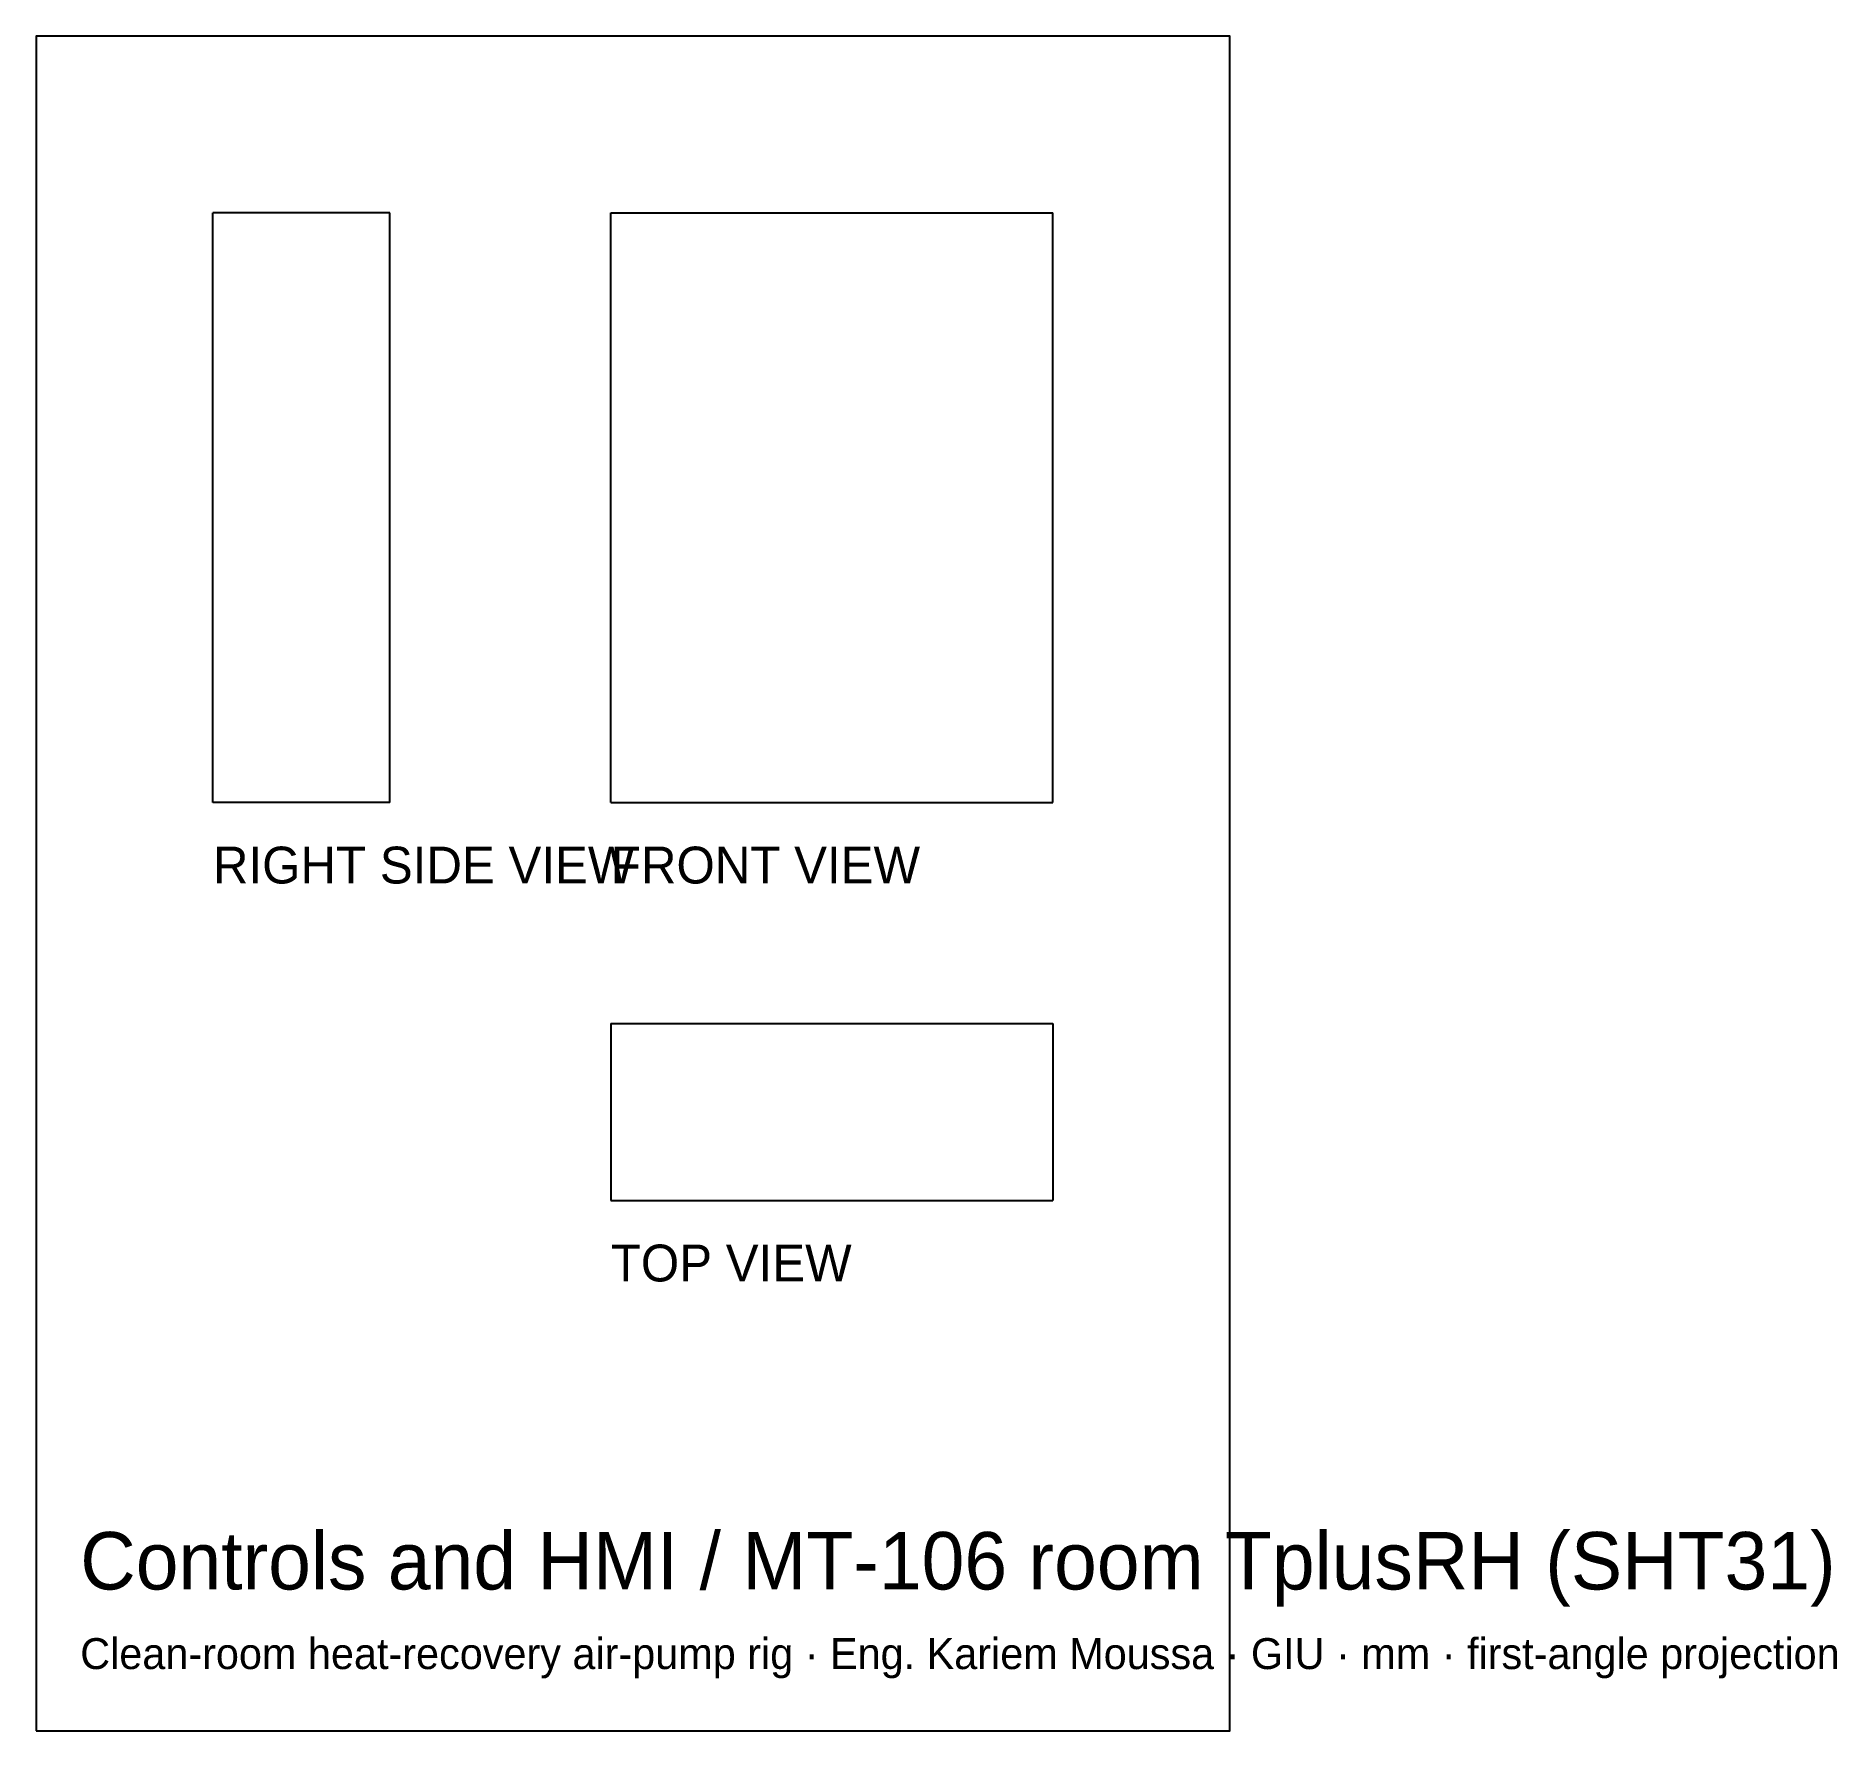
# Model space of a CAD drawing. Header units: millimetres. Extents: x 386 to 508, y 137 to 252.
import ezdxf

# ---------------------------------------------------------------- set-up
doc = ezdxf.new("R2010")
doc.units = ezdxf.units.MM
for name, color, linetype in [('BORDER', 7, 'Continuous'), ('HIDDEN', 8, 'Continuous'), ('TEXT', 5, 'Continuous'), ('VISIBLE', 7, 'Continuous')]:
    doc.layers.add(name, color=color, linetype=linetype)

msp = doc.modelspace()

# ---------------------------------------------------------------- linework, layer by layer
at = {"layer": 'BORDER'}
msp.add_lwpolyline([(386, 137), (467, 137), (467, 252), (386, 252)], close=True, dxfattribs=at)
at = {"layer": 'HIDDEN'}
for points in [[(410, 240), (398, 240)], [(398, 200), (398, 240)], [(410, 200), (410, 240)], [(425, 240), (455, 240)], [(425, 200), (425, 240)], [(455, 200), (455, 240)], [(410, 200), (398, 200)], [(425, 200), (455, 200)], [(425, 185), (455, 185)], [(425, 185), (425, 173)], [(455, 185), (455, 173)], [(425, 173), (455, 173)]]:
    msp.add_lwpolyline(points, dxfattribs=at)
at = {"layer": 'VISIBLE'}
for points in [[(410, 240), (398, 240)], [(398, 200), (398, 240)], [(410, 200), (410, 240)], [(425, 240), (455, 240)], [(425, 200), (425, 240)], [(455, 200), (455, 240)], [(410, 200), (398, 200)], [(425, 200), (455, 200)], [(425, 185), (455, 185)], [(425, 185), (425, 173)], [(455, 185), (455, 173)], [(425, 173), (455, 173)]]:
    msp.add_lwpolyline(points, dxfattribs=at)

# ---------------------------------------------------------------- texts
at = {"layer": 'TEXT'}
for s, height, p in [('RIGHT SIDE VIEW', 2.5, (398, 194.5)), ('FRONT VIEW', 2.5, (425, 194.5)), ('TOP VIEW', 2.5, (425, 167.5)), ('Controls and HMI / MT-106 room TplusRH (SHT31)', 3.9, (389, 146.6)), ('Clean-room heat-recovery air-pump rig · Eng. Kariem Moussa · GIU · mm · first-angle projection', 2.1, (389, 141.2))]:
    msp.add_text(s, height=height, dxfattribs=at).set_placement(p)

doc.saveas('drawing.dxf')
